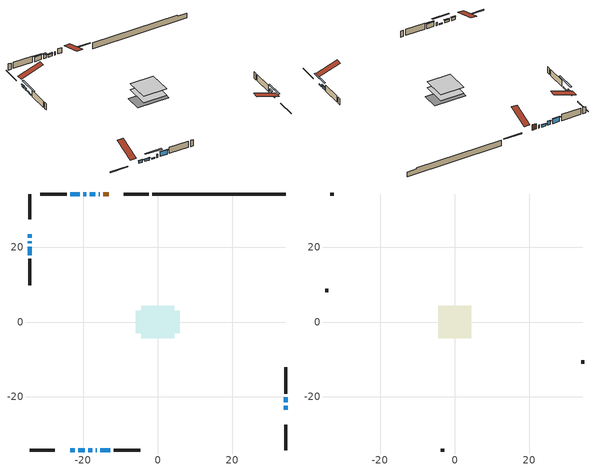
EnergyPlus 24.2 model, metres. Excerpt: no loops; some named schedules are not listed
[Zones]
conditioned space
 floor adiabatic (AdiabaticFloorConstruction): -4.37,-4.37 -4.37,4.37 4.37,4.37 4.37,-4.37 z0.46
 floor foundation (Slab1 construction): -5.9,-3.04 -5.9,3.04 5.9,3.04 5.9,-3.04 z-1.86
 wall outside (RimJoist1 construction): -2.38,34.31 -9.09,34.31 / -34.31,-34.31 -27.61,-34.31 / -34.31,34.31 -34.31,27.61 / 34.31,-34.31 34.31,-27.61 z0.46:0.76
 wall outside (AdiabaticWallConstruction 1): -13.19,34.31 -14.59,34.31 z0.46:2.49
 wall outside (AdiabaticWallConstruction): -15.51,34.31 -15.82,34.31 / -16.61,-34.31 -16.3,-34.31 z0.46:1.68; -23.51,-34.31 -22.18,-34.31 z0.46:1.48; -21.26,-34.31 -19.58,-34.31 / -16.75,34.31 -18.18,34.31 z0.46:1.27; -34.31,23.51 -34.31,22.59 / -34.31,21.66 -34.31,21.05 z0.46:1.28; 34.31,-23.51 34.31,-22.38 / -18.65,-34.31 -17.53,-34.31 / -34.31,20.12 -34.31,17.88 z0.46:0.87; 34.31,-21.46 34.31,-20.14 z0.46:1.58; -19.1,34.31 -19.92,34.31 z0.46:1.88; -20.85,34.31 -23.44,34.31 / -15.37,-34.31 -12.78,-34.31 z0.46:2.24
 wall outside (Wall1 construction): -24.37,34.31 -31.47,34.31 / -11.85,-34.31 -4.75,-34.31 / -34.31,16.96 -34.31,9.86 / 34.31,-19.21 34.31,-12.11 z0.46:2.9
 wall foundation (FoundationWall1 construction): -1.45,34.31,-1.86 -1.45,34.31,0.46 30.73,34.31,0.46 30.73,34.31,-0.05 34.31,34.31,-0.05 34.31,34.31,-1.86
 window (WindowConstruction 9): -15.52,34.31 -15.82,34.31 z0.46:1.68
 window (WindowConstruction 5): -23.5,-34.31 -22.18,-34.31 z0.46:1.47
 window (WindowConstruction 6): -21.26,-34.31 -19.58,-34.31 z0.46:1.27
 window (WindowConstruction 7): -34.31,23.5 -34.31,22.59 z0.46:1.27
 window (WindowConstruction 8): -34.31,21.66 -34.31,21.05 z0.46:1.27
 window (WindowConstruction 11): 34.31,-23.5 34.31,-22.39 z0.46:0.87
 window (WindowConstruction 12): -18.65,-34.31 -17.53,-34.31 z0.46:0.87
 window (WindowConstruction 13): -34.31,20.12 -34.31,17.89 z0.46:0.87
 window (WindowConstruction 10): -16.6,-34.31 -16.3,-34.31 z0.46:1.68
 window (WindowConstruction): 34.31,-21.46 34.31,-20.14 z0.46:1.58
 window (WindowConstruction 1): -16.75,34.31 -18.18,34.31 z0.46:1.27
 window (WindowConstruction 2): -19.1,34.31 -19.92,34.31 z0.46:1.88
 window (WindowConstruction 3): -20.85,34.31 -23.44,34.31 z0.46:2.24
 window (WindowConstruction 4): -15.37,-34.31 -12.78,-34.31 z0.46:2.24
 door (Door): -13.19,34.31 -14.59,34.31 z0.46:2.49
 ceiling adiabatic (AdiabaticFloorConstruction): 4.37,-4.37 4.37,4.37 -4.37,4.37 -4.37,-4.37 z0.46
attic - vented
 floor to conditioned space (Floor1 construction Reversed): -4.37,-4.37 -4.37,4.37 4.37,4.37 4.37,-4.37 z2.9
 wall outside (Wall2 construction): -32.4,34.31 -33.38,34.31 / -3.82,-34.31 -2.83,-34.31 / -34.31,8.93 -34.31,7.94 / 34.31,-11.18 34.31,-10.19 z0.46:2.9
 roof outside (Roof1 construction): -12.26,34.31,2.9 -12.26,25.8,5.74 -10.02,25.8,5.74 -10.02,34.31,2.9; -24.43,-34.31,2.9 -24.43,-25.8,5.74 -26.68,-25.8,5.74 -26.68,-34.31,2.9; -34.31,24.43,2.9 -25.8,24.43,5.74 -25.8,26.68,5.74 -34.31,26.68,2.9; 34.31,-24.43,2.9 25.8,-24.43,5.74 25.8,-26.68,5.74 34.31,-26.68,2.9
shading: -21.98,-34.31 -23.71,-34.31 -23.71,-34.72 -21.98,-34.72 z1.68; -19.38,-34.31 -21.46,-34.31 -21.46,-34.72 -19.38,-34.72 z1.47; -34.31,22.39 -34.31,23.71 -34.72,23.71 -34.72,22.39 z1.47; -34.31,20.85 -34.31,21.86 -34.72,21.86 -34.72,20.85 z1.47; 34.31,-19.75 34.31,-26.14 34.72,-26.14 34.72,-19.75 z3.5; -14.89,-34.31 -21.29,-34.31 -21.29,-34.72 -14.89,-34.72 z3.5; -34.31,15.25 -34.31,22.76 -34.72,22.76 -34.72,15.25 z3.5; 34.31,-19.94 34.31,-21.66 34.72,-21.66 34.72,-19.94 z1.78; -18.38,34.31 -16.55,34.31 -16.55,34.72 -18.38,34.72 z1.47; -20.12,34.31 -18.9,34.31 -18.9,34.72 -20.12,34.72 z2.08; -23.64,34.31 -20.65,34.31 -20.65,34.72 -23.64,34.72 z2.44; -12.58,-34.31 -15.57,-34.31 -15.57,-34.72 -12.58,-34.72 z2.44
[Building]
Building 1: Terrain=Suburbs
[Site:Location]
Edmonton Intl AP_AB: Latitude {deg}=53.31; Longitude {deg}=-113.58; Time Zone {hr}=-7; Elevation {m}=723; Keep Site Location Information=Yes
[Site:GroundTemperature:Shallow]
-1.56185, -3.61833, -3.78302, -2.80711, 1.11059, 5.01004, 8.39065, 10.5322, 10.7141, 8.97234, 5.67794, 1.89811
[Site:WaterMainsTemperature]
Calculation Method=Schedule; Temperature Schedule=mains temperature schedule
[Material] Roughness=Rough; Thermal Absorptance=0.9
Name | Thickness {m} | Conductivity {W/m-K} | Density {kg/m3} | Specific Heat {J/kg-K} | Solar Absorptance | Visible Absorptance
asphalt or fiberglass shingles | 0.00635 | 0.162714 | 1121.4 | 1465.45 | 0.4 | 0.4
ceiling loosefill ins | 0.169333 | 0.0480833 | 16.02 | 1046.75 | 0.7 | 0.7
ceiling stud and cavity | 0.1397 | 0.147466 | 65.682 | 1177.47 | 0.7 | 0.7
concrete 4.0 in. | 0.1016 | 1.803125 | 2242.8 | 837.4 | 0.7 | 0.7
concrete 8.0 in. | 0.2032 | 1.803125 | 2242.8 | 837.4 | 0.7 | 0.7
door material | 0.04445 | 0.053851 | 512.64 | 1214.23 | 0.7 | 0.7
exterior vertical ins | 0.0457286 | 0.029427 | 32.04 | 1214.23 | 0.7 | 0.7
floor covering | 0.0127 | 0.0433444 | 54.468 | 1339.84 | 0.6 | 0.6
floor rigid ins; wall rigid ins | 0.512978 | 0.029427 | 32.04 | 1214.23 | 0.7 | 0.7
floor stud and cavity | 0.1397 | 1.75129 | 37.0049 | 1207.88 | 0.7 | 0.7
furniture material conditioned space 1 | 0.1524 | 0.115458 | 640.8 | 1214.23 | 0.6 | 0.6
gypsum board | 0.0127 | 0.160291 | 801 | 837.4 | 0.6 | 0.6
gypsum board 1 | 0.0127 | 0.160291 | 801 | 837.4 | 0.7 | 0.7
osb sheathing 0.5 in. | 0.0127 | 0.115458 | 512.64 | 1214.23 | 0.7 | 0.7
osb sheathing 0.75 in. | 0.01905 | 0.115458 | 512.64 | 1214.23 | 0.7 | 0.7
osb sheathing 2.0 in. | 0.0508 | 0.115458 | 512.64 | 1214.23 | 0.7 | 0.7
rim joist stud and cavity | 0.0508 | 0.0296634 | 125.044 | 1163.47 | 0.6 | 0.6
wall stud and cavity | 0.1397 | 0.0937807 | 139.0536 | 1170.24 | 0.7 | 0.7
wall stud and cavity 1 | 0.0889 | 6.1454 | 50.32683 | 1063.81 | 0.6 | 0.6
wall stud and cavity 2 | 0.0889 | 0.380278 | 52.3479 | 1209.89 | 0.7 | 0.7
wall stud and cavity 3 | 0.0889 | 0.391764 | 83.0341 | 1211.67 | 0.7 | 0.7
wood siding | 0.0254 | 0.102417 | 544.68 | 1172.36 | 0.4 | 0.4
wood siding 1 | 0.00254 | 0.102417 | 544.68 | 1172.36 | 0.4 | 0.4
wood siding 2; wood siding 3; wood siding 4 | 0.0254 | 0.102417 | 544.68 | 1172.36 | 0.7 | 0.7
[WindowMaterial:SimpleGlazingSystem]
Name | U-Factor {W/m2-K} | Solar Heat Gain Coefficient
WindowMaterial | 3.30119 | 0.67
WindowMaterial 1 | 2.39782 | 0.51
WindowMaterial 2 | 2.87761 | 0.7
WindowMaterial 3 | 2.94177 | 0.59
WindowMaterial 4 | 2.36602 | 0.52
WindowMaterial 5 | 2.379082 | 0.51
WindowMaterial 6 | 2.47504 | 0.46
WindowMaterial 7 | 3.30914 | 0.43
WindowMaterial 8 | 4.44815 | 0.47
WindowMaterial 9 | 7.70448 | 0.67
[Construction]
AdiabaticFloorConstruction: floor stud and cavity, floor rigid ins, osb sheathing 0.75 in., floor covering
AdiabaticWallConstruction: wood siding 3, wall rigid ins, wall stud and cavity 2, gypsum board
AdiabaticWallConstruction 1: wood siding 4, wall rigid ins, wall stud and cavity 2, gypsum board
Door: door material
Floor1 construction Reversed: gypsum board, ceiling stud and cavity, ceiling loosefill ins
FoundationWall1 construction: concrete 8.0 in., gypsum board 1
furniture construction conditioned space 1: furniture material conditioned space 1
PartitionWallConstruction: gypsum board, wall stud and cavity 3, gypsum board
RimJoist1 construction: wood siding 2, osb sheathing 2.0 in., rim joist stud and cavity
Roof1 construction: asphalt or fiberglass shingles
Slab1 construction: concrete 4.0 in.
Wall1 construction: wood siding, osb sheathing 0.5 in., wall stud and cavity, gypsum board
Wall2 construction: wood siding 1, wall stud and cavity 1
WindowConstruction: WindowMaterial
WindowConstruction 1; WindowConstruction 2: WindowMaterial 1
WindowConstruction 10; WindowConstruction 9: WindowMaterial 7
WindowConstruction 11: WindowMaterial 8
WindowConstruction 12; WindowConstruction 13: WindowMaterial 9
WindowConstruction 3; WindowConstruction 4: WindowMaterial 2
WindowConstruction 5: WindowMaterial 3
WindowConstruction 6: WindowMaterial 4
WindowConstruction 7: WindowMaterial 5
WindowConstruction 8: WindowMaterial 6
[Zone] Multiplier=1; Part of Total Floor Area=Yes
Name | Volume {m3}
attic - vented | 35.1542
conditioned space | 368.8
[Space]
Name | Zone | Volume {m3}
attic - vented 1 | attic - vented | 35.1542
conditioned space 1 | conditioned space | 368.8
[ZoneInfiltration:EffectiveLeakageArea]
infil attic - vented 1: Zone or Space=attic - vented 1; Schedule=Always On Discrete; Effective Air Leakage Area {cm2}=2655.3; Stack Coefficient=0.000366822; Wind Coefficient=1.29404e-05
[ZoneMixing]
whole house fan mix: Zone or Space=attic - vented; Schedule=Always On Continuous; Design Flow Rate Calculation Method=Flow/Zone; Design Flow Rate {m3/s}=0; Source Zone or Space=conditioned space
[SurfaceProperty:ExposedFoundationPerimeter]
Slab1: Exposed Perimeter Calculation Method=TotalExposedPerimeter; Total Exposed Perimeter {m}=35.764
[InternalMass] Zone or ZoneList=conditioned space; Space or SpaceList=conditioned space 1
Name | Construction | Surface Area {m2}
furniture mass conditioned space 1 | furniture construction conditioned space 1 | 59.2121
partition wall mass | PartitionWallConstruction | 148.03
[Lights]
interior lighting: Zone or ZoneList or Space or SpaceList=conditioned space 1; Schedule=interior lighting schedule; Design Level Calculation Method=LightingLevel; Lighting Level {W}=343.2; Return Air Fraction=0; Fraction Radiant=0.6; Fraction Visible=0.2; Fraction Replaceable=1
[People]
occupants: Zone or ZoneList or Space or SpaceList=conditioned space 1; Number of People Schedule=occupants schedule; Number of People Calculation Method=People; Number of People=3; Fraction Radiant=0.314171; Sensible Heat Fraction=0.56303; Activity Level Schedule=occupants activity schedule; Carbon Dioxide Generation Rate {m3/s-W}=0; Enable ASHRAE 55 Comfort Warnings=No; Mean Radiant Temperature Calculation Type=EnclosureAveraged
[ElectricEquipment] Zone or ZoneList or Space or SpaceList=conditioned space 1; Design Level Calculation Method=EquipmentLevel
Name | Schedule | Design Level {W} | Fraction Latent | Fraction Radiant | Fraction Lost
clothes dryer | clothes dryer schedule | 140.772 | 0.015 | 0.081 | 0.85
clothes washer | clothes washer schedule | 32.1985 | 0.03 | 0.162 | 0.7
cooking range | cooking range schedule | 215.147 | 0.08 | 0.432 | 0.2
dishwasher | dishwasher schedule | 66.8632 | 0.3 | 0.18 | 0.4
fridge | fridge schedule | 72.9452 | 0 | 0.6 | 0
mech vent bath fan 0 | mech vent bath fan 0 schedule | 50.2 | 0 | 0 | 1
mech vent bath fan 1 | mech vent bath fan 1 schedule | 50.2 | 0 | 0 | 1
mech vent house fan | mech vent house fan schedule | 0 | 0 | 0 | 1
mech vent house fan cfis | mech vent house fan cfis schedule | 0 | 0 | 0 | 0
mech vent range fan 0 | mech vent range fan 0 schedule | 57 | 0 | 0 | 1
misc plug loads | misc plug loads schedule | 494.7 | 0.045 | 0.513 | 0.1
whole house fan | Always On Discrete | 0 | 0 | 0 | 1
[OtherEquipment] Zone or ZoneList or Space or SpaceList=conditioned space 1; Design Level Calculation Method=EquipmentLevel
Name | Fuel Type | Schedule | Design Level {W} | Fraction Latent | Fraction Radiant | Fraction Lost
clothes dryer 1 | Electricity | clothes dryer schedule | 0 | 0.015 | 0.081 | 0.85
cooking range 1 | Electricity | cooking range schedule | 0 | 0.08 | 0.432 | 0.2
general water use latent | None | general water use schedule | 62.594 | 1 | 0 | 0
general water use sensible | None | general water use schedule | -61.6891 | 0 | 0.6 | 0
mech vent house fan latent load | None | Always On Discrete | 0 | 1 | 0 | 0
mech vent house fan sensible load | None | Always On Discrete | 0 | 0 | 0 | 0
water heater energy adjustment1 | NaturalGas | Always On Discrete | 0.01 | 0 | 0 | 1
[ZoneInfiltration:DesignFlowRate] Zone or ZoneList or Space or SpaceList=conditioned space 1; Schedule=Always On Discrete; Design Flow Rate Calculation Method=Flow/Zone; Design Flow Rate {m3/s}=0
infil flow; natural vent flow; whole house fan flow
[AvailabilityManager:Scheduled]
furnace airloop Availability Manager: Schedule=Always On Discrete
[Foundation:Kiva]
Foundation Kiva 1: Initial Indoor Air Temperature {C}=18; Wall Height Above Grade {m}=0.459974; Wall Depth Below Slab {m}=0.2032; Custom Block Material Name 1=exterior vertical ins; Custom Block Depth 1 {m}=2.31999; Custom Block X Position 1 {m}=0.2159; Custom Block Z Position 1 {m}=0
[Foundation:Kiva:Settings]
Soil Conductivity {W/m-K}=0.849921; Soil Density {kg/m3}=1842.3; Soil Specific Heat {J/kg-K}=418.7; Ground Solar Absorptivity=0.9; Ground Thermal Absorptivity=0.9; Ground Surface Roughness {m}=0.03; Far-Field Width {m}=40; Deep-Ground Boundary Condition=ZeroFlux; Deep-Ground Depth {m}=40; Minimum Cell Dimension {m}=0.2; Maximum Cell Growth Coefficient=3; Simulation Timestep=Timestep
[Exterior:Lights]
exterior lighting: Schedule=exterior lighting schedule; Design Level {W}=75.6
[EnergyManagementSystem:GlobalVariable]
furnace_airloop_Fan_RTF
infil_program_Qfan
infil_program_Qinf
natural_vent_program_Qnv
natural_vent_program_Qwhf
[EnergyManagementSystem:Sensor]
Name | Output:Variable or Output:Meter Index Key | Output:Variable or Output:Meter
airflow_gain | infil flow | Infiltration Sensible Heat Gain Energy
airflow_gain_1 | natural vent flow | Infiltration Sensible Heat Gain Energy
airflow_gain_2 | whole house fan flow | Infiltration Sensible Heat Gain Energy
airflow_loss | infil flow | Infiltration Sensible Heat Loss Energy
airflow_loss_1 | natural vent flow | Infiltration Sensible Heat Loss Energy
airflow_loss_2 | whole house fan flow | Infiltration Sensible Heat Loss Energy
clg_load_cond |  | Cooling:EnergyTransfer:Zone:CONDITIONED SPACE
clg_sp_s; clg_sp_s_1 | cooling setpoint | Schedule Value
clothes_dryer_exhaust_0_sch_s | clothes dryer exhaust 0 schedule | Schedule Value
cool_season | cooling season schedule | Schedule Value
htg_load_cond |  | Heating:EnergyTransfer:Zone:CONDITIONED SPACE
htg_sp_s; htg_sp_s_1 | heating setpoint | Schedule Value
ig_ee_conv | clothes dryer | Electric Equipment Convective Heating Energy
ig_ee_conv_2 | cooking range | Electric Equipment Convective Heating Energy
ig_ee_conv_4 | fridge | Electric Equipment Convective Heating Energy
ig_ee_conv_5 | misc plug loads | Electric Equipment Convective Heating Energy
ig_ee_conv_6 | whole house fan | Electric Equipment Convective Heating Energy
ig_ee_rad | clothes dryer | Electric Equipment Radiant Heating Energy
ig_ee_rad_2 | cooking range | Electric Equipment Radiant Heating Energy
ig_ee_rad_4 | fridge | Electric Equipment Radiant Heating Energy
ig_ee_rad_5 | misc plug loads | Electric Equipment Radiant Heating Energy
ig_ee_rad_6 | whole house fan | Electric Equipment Radiant Heating Energy
ig_lgt_conv | interior lighting | Lights Convective Heating Energy
ig_lgt_rad | interior lighting | Lights Radiant Heating Energy
ig_lgt_vis | interior lighting | Lights Visible Radiation Heating Energy
ig_oe_conv | clothes dryer 1 | Other Equipment Convective Heating Energy
ig_oe_conv_1 | cooking range 1 | Other Equipment Convective Heating Energy
ig_oe_conv_2 | general water use latent | Other Equipment Convective Heating Energy
ig_oe_conv_3 | general water use sensible | Other Equipment Convective Heating Energy
ig_oe_conv_4 | water heater energy adjustment1 | Other Equipment Convective Heating Energy
ig_oe_rad | clothes dryer 1 | Other Equipment Radiant Heating Energy
ig_oe_rad_1 | cooking range 1 | Other Equipment Radiant Heating Energy
ig_oe_rad_2 | general water use latent | Other Equipment Radiant Heating Energy
ig_oe_rad_3 | general water use sensible | Other Equipment Radiant Heating Energy
ig_oe_rad_4 | water heater energy adjustment1 | Other Equipment Radiant Heating Energy
ig_ppl_conv | occupants | People Convective Heating Energy
ig_ppl_rad | occupants | People Radiant Heating Energy
im_conv | furniture mass conditioned space 1 | Surface Inside Face Convection Heat Gain Energy
im_conv_1 | partition wall mass | Surface Inside Face Convection Heat Gain Energy
im_ig | furniture mass conditioned space 1 | Surface Inside Face Internal Gains Radiation Heat Gain Energy
im_ig_1 | partition wall mass | Surface Inside Face Internal Gains Radiation Heat Gain Energy
im_lgt | furniture mass conditioned space 1 | Surface Inside Face Lights Radiation Heat Gain Energy
im_lgt_1 | partition wall mass | Surface Inside Face Lights Radiation Heat Gain Energy
im_sol | furniture mass conditioned space 1 | Surface Inside Face Solar Radiation Heat Gain Energy
im_sol_1 | partition wall mass | Surface Inside Face Solar Radiation Heat Gain Energy
im_surf | furniture mass conditioned space 1 | Surface Inside Face Net Surface Thermal Radiation Heat Gain Energy
im_surf_1 | partition wall mass | Surface Inside Face Net Surface Thermal Radiation Heat Gain Energy
mech_vent_bath_fan_0_sch_s | mech vent bath fan 0 schedule | Schedule Value
mech_vent_bath_fan_1_sch_s | mech vent bath fan 1 schedule | Schedule Value
mech_vent_range_fan_0_sch_s | mech vent range fan 0 schedule | Schedule Value
mv_conv | mech vent bath fan 0 | Electric Equipment Convective Heating Energy
mv_conv_1 | mech vent bath fan 1 | Electric Equipment Convective Heating Energy
mv_conv_2 | mech vent house fan | Electric Equipment Convective Heating Energy
mv_conv_3 | mech vent house fan cfis | Electric Equipment Convective Heating Energy
mv_conv_4 | mech vent range fan 0 | Electric Equipment Convective Heating Energy
mv_conv_5 | mech vent house fan latent load | Other Equipment Convective Heating Energy
mv_conv_6 | mech vent house fan sensible load | Other Equipment Convective Heating Energy
mv_rad | mech vent bath fan 0 | Electric Equipment Radiant Heating Energy
mv_rad_1 | mech vent bath fan 1 | Electric Equipment Radiant Heating Energy
mv_rad_2 | mech vent house fan | Electric Equipment Radiant Heating Energy
mv_rad_3 | mech vent house fan cfis | Electric Equipment Radiant Heating Energy
mv_rad_4 | mech vent range fan 0 | Electric Equipment Radiant Heating Energy
mv_rad_5 | mech vent house fan latent load | Other Equipment Radiant Heating Energy
mv_rad_6 | mech vent house fan sensible load | Other Equipment Radiant Heating Energy
natural_vent_s | natural vent schedule | Schedule Value
out_pb_s |  | Site Outdoor Air Barometric Pressure
out_wt_s |  | Site Outdoor Air Humidity Ratio
site_vw_s |  | Site Wind Speed
ss_back_out | Window1 | Surface Window Shortwave from Zone Back Out Window Heat Transfer Rate
ss_back_out_1 | Window10 | Surface Window Shortwave from Zone Back Out Window Heat Transfer Rate
ss_back_out_10 | Window6 | Surface Window Shortwave from Zone Back Out Window Heat Transfer Rate
ss_back_out_11 | Window7 | Surface Window Shortwave from Zone Back Out Window Heat Transfer Rate
ss_back_out_12 | Window8 | Surface Window Shortwave from Zone Back Out Window Heat Transfer Rate
ss_back_out_13 | Window9 | Surface Window Shortwave from Zone Back Out Window Heat Transfer Rate
ss_back_out_2 | Window11 | Surface Window Shortwave from Zone Back Out Window Heat Transfer Rate
ss_back_out_3 | Window12 | Surface Window Shortwave from Zone Back Out Window Heat Transfer Rate
ss_back_out_4 | Window13 | Surface Window Shortwave from Zone Back Out Window Heat Transfer Rate
ss_back_out_5 | Window14 | Surface Window Shortwave from Zone Back Out Window Heat Transfer Rate
ss_back_out_6 | Window15 | Surface Window Shortwave from Zone Back Out Window Heat Transfer Rate
ss_back_out_7 | Window16 | Surface Window Shortwave from Zone Back Out Window Heat Transfer Rate
ss_back_out_8 | Window3 | Surface Window Shortwave from Zone Back Out Window Heat Transfer Rate
ss_back_out_9 | Window5 | Surface Window Shortwave from Zone Back Out Window Heat Transfer Rate
ss_conv | Door1 | Surface Inside Face Convection Heat Gain Energy
ss_conv_1 | Window1 | Surface Inside Face Convection Heat Gain Energy
ss_conv_10 | Window5 | Surface Inside Face Convection Heat Gain Energy
ss_conv_11 | Window6 | Surface Inside Face Convection Heat Gain Energy
ss_conv_12 | Window7 | Surface Inside Face Convection Heat Gain Energy
ss_conv_13 | Window8 | Surface Inside Face Convection Heat Gain Energy
ss_conv_14 | Window9 | Surface Inside Face Convection Heat Gain Energy
ss_conv_2 | Window10 | Surface Inside Face Convection Heat Gain Energy
ss_conv_3 | Window11 | Surface Inside Face Convection Heat Gain Energy
ss_conv_4 | Window12 | Surface Inside Face Convection Heat Gain Energy
ss_conv_5 | Window13 | Surface Inside Face Convection Heat Gain Energy
ss_conv_6 | Window14 | Surface Inside Face Convection Heat Gain Energy
ss_conv_7 | Window15 | Surface Inside Face Convection Heat Gain Energy
ss_conv_8 | Window16 | Surface Inside Face Convection Heat Gain Energy
ss_conv_9 | Window3 | Surface Inside Face Convection Heat Gain Energy
ss_ig | Door1 | Surface Inside Face Internal Gains Radiation Heat Gain Energy
ss_ig_1 | Window1 | Surface Inside Face Internal Gains Radiation Heat Gain Energy
ss_ig_10 | Window5 | Surface Inside Face Internal Gains Radiation Heat Gain Energy
ss_ig_11 | Window6 | Surface Inside Face Internal Gains Radiation Heat Gain Energy
ss_ig_12 | Window7 | Surface Inside Face Internal Gains Radiation Heat Gain Energy
ss_ig_13 | Window8 | Surface Inside Face Internal Gains Radiation Heat Gain Energy
ss_ig_14 | Window9 | Surface Inside Face Internal Gains Radiation Heat Gain Energy
ss_ig_2 | Window10 | Surface Inside Face Internal Gains Radiation Heat Gain Energy
ss_ig_3 | Window11 | Surface Inside Face Internal Gains Radiation Heat Gain Energy
ss_ig_4 | Window12 | Surface Inside Face Internal Gains Radiation Heat Gain Energy
ss_ig_5 | Window13 | Surface Inside Face Internal Gains Radiation Heat Gain Energy
ss_ig_6 | Window14 | Surface Inside Face Internal Gains Radiation Heat Gain Energy
ss_ig_7 | Window15 | Surface Inside Face Internal Gains Radiation Heat Gain Energy
ss_ig_8 | Window16 | Surface Inside Face Internal Gains Radiation Heat Gain Energy
ss_ig_9 | Window3 | Surface Inside Face Internal Gains Radiation Heat Gain Energy
ss_lgt | Door1 | Surface Inside Face Lights Radiation Heat Gain Energy
ss_sol | Door1 | Surface Inside Face Solar Radiation Heat Gain Energy
ss_surf | Door1 | Surface Inside Face Net Surface Thermal Radiation Heat Gain Energy
ss_surf_1 | Window1 | Surface Inside Face Net Surface Thermal Radiation Heat Gain Energy
ss_surf_10 | Window5 | Surface Inside Face Net Surface Thermal Radiation Heat Gain Energy
ss_surf_11 | Window6 | Surface Inside Face Net Surface Thermal Radiation Heat Gain Energy
ss_surf_12 | Window7 | Surface Inside Face Net Surface Thermal Radiation Heat Gain Energy
ss_surf_13 | Window8 | Surface Inside Face Net Surface Thermal Radiation Heat Gain Energy
ss_surf_14 | Window9 | Surface Inside Face Net Surface Thermal Radiation Heat Gain Energy
ss_surf_2 | Window10 | Surface Inside Face Net Surface Thermal Radiation Heat Gain Energy
ss_surf_3 | Window11 | Surface Inside Face Net Surface Thermal Radiation Heat Gain Energy
ss_surf_4 | Window12 | Surface Inside Face Net Surface Thermal Radiation Heat Gain Energy
ss_surf_5 | Window13 | Surface Inside Face Net Surface Thermal Radiation Heat Gain Energy
ss_surf_6 | Window14 | Surface Inside Face Net Surface Thermal Radiation Heat Gain Energy
ss_surf_7 | Window15 | Surface Inside Face Net Surface Thermal Radiation Heat Gain Energy
ss_surf_8 | Window16 | Surface Inside Face Net Surface Thermal Radiation Heat Gain Energy
ss_surf_9 | Window3 | Surface Inside Face Net Surface Thermal Radiation Heat Gain Energy
ss_trans_in | Window1 | Surface Window Transmitted Solar Radiation Rate
ss_trans_in_1 | Window10 | Surface Window Transmitted Solar Radiation Rate
ss_trans_in_10 | Window6 | Surface Window Transmitted Solar Radiation Rate
ss_trans_in_11 | Window7 | Surface Window Transmitted Solar Radiation Rate
ss_trans_in_12 | Window8 | Surface Window Transmitted Solar Radiation Rate
ss_trans_in_13 | Window9 | Surface Window Transmitted Solar Radiation Rate
ss_trans_in_2 | Window11 | Surface Window Transmitted Solar Radiation Rate
ss_trans_in_3 | Window12 | Surface Window Transmitted Solar Radiation Rate
ss_trans_in_4 | Window13 | Surface Window Transmitted Solar Radiation Rate
ss_trans_in_5 | Window14 | Surface Window Transmitted Solar Radiation Rate
ss_trans_in_6 | Window15 | Surface Window Transmitted Solar Radiation Rate
ss_trans_in_7 | Window16 | Surface Window Transmitted Solar Radiation Rate
ss_trans_in_8 | Window3 | Surface Window Transmitted Solar Radiation Rate
ss_trans_in_9 | Window5 | Surface Window Transmitted Solar Radiation Rate
ss_trans_out | Window1 | Surface Inside Face Initial Transmitted Diffuse Transmitted Out Window Solar Radiation Rate
ss_trans_out_1 | Window10 | Surface Inside Face Initial Transmitted Diffuse Transmitted Out Window Solar Radiation Rate
ss_trans_out_10 | Window6 | Surface Inside Face Initial Transmitted Diffuse Transmitted Out Window Solar Radiation Rate
ss_trans_out_11 | Window7 | Surface Inside Face Initial Transmitted Diffuse Transmitted Out Window Solar Radiation Rate
ss_trans_out_12 | Window8 | Surface Inside Face Initial Transmitted Diffuse Transmitted Out Window Solar Radiation Rate
ss_trans_out_13 | Window9 | Surface Inside Face Initial Transmitted Diffuse Transmitted Out Window Solar Radiation Rate
ss_trans_out_2 | Window11 | Surface Inside Face Initial Transmitted Diffuse Transmitted Out Window Solar Radiation Rate
ss_trans_out_3 | Window12 | Surface Inside Face Initial Transmitted Diffuse Transmitted Out Window Solar Radiation Rate
ss_trans_out_4 | Window13 | Surface Inside Face Initial Transmitted Diffuse Transmitted Out Window Solar Radiation Rate
ss_trans_out_5 | Window14 | Surface Inside Face Initial Transmitted Diffuse Transmitted Out Window Solar Radiation Rate
ss_trans_out_6 | Window15 | Surface Inside Face Initial Transmitted Diffuse Transmitted Out Window Solar Radiation Rate
ss_trans_out_7 | Window16 | Surface Inside Face Initial Transmitted Diffuse Transmitted Out Window Solar Radiation Rate
